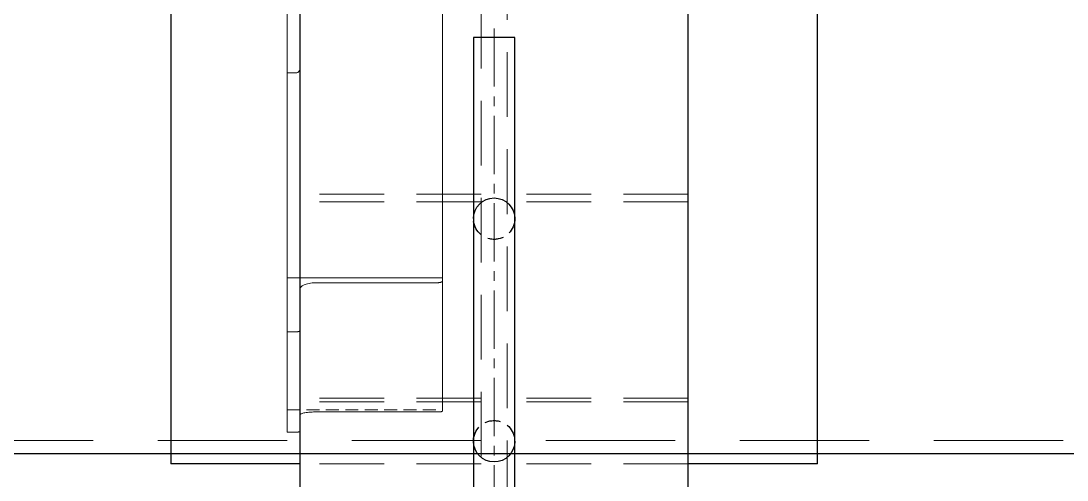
# Model space of a CAD drawing. Header units: millimetres. Extents: x -46397 to 283259, y -8690 to 23983.
# Drawn here: x 119678.7 to 120083.1, y 2968.3 to 3145.7 of the extents above; entities that cross this region are included whole.
import ezdxf

# ---------------------------------------------------------------- set-up
doc = ezdxf.new("R2010")
doc.units = ezdxf.units.MM
for name, pattern in [('ACISOTGL', [3, 2, -1]), ('CENTER', [2, 1.25, -0.25, 0.25, -0.25]), ('CENTER2', [1.125, 0.75, -0.125, 0.125, -0.125]), ('HIDDEN', [0.375, 0.25, -0.125]), ('HIDDENX2', [0.75, 0.5, -0.25])]:
    doc.linetypes.add(name, pattern=pattern)
for name, color, linetype, lineweight in [('2-Dashed', 50, 'ACISOTGL', 25), ('3-Centerline', 4, 'CENTER', 5), ('CHUAN NET KHUAT', 4, 'HIDDEN', 0), ('DUONGCHINH', 7, 'Continuous', 25), ('Standard', 7, 'Continuous', 0)]:
    doc.layers.add(name, color=color, linetype=linetype, lineweight=lineweight)
doc.layers.add('flashshoot', color=7, linetype='Continuous')

# ---------------------------------------------------------------- blocks, each defined once
blk = doc.blocks.new('A$C2ab68bef')
at = {"color": 6, "linetype": 'Continuous', "lineweight": 0, "ltscale": 10, "extrusion": (2.28848e-17, 1, 0)}
for p, q in [((-2500, -783), (-2500, -922.13)), ((-2440, -783), (-2440, -922.13)), ((-2500, -943.02), (-2500, -922.13)), ((-2440, -922.13), (-2500, -922.13)), ((-2488.5, -924.03), (-2441.7, -924.03)), ((-2440, -922.13), (-2440, -923.39)), ((-2440, -923.39), (-2440, -973.67)), ((-2495, -926.47), (-2495, -942.49)), ((-2500, -943.02), (-2496.7, -943.02)), ((-2500, -943.02), (-2500, -981.75)), ((-2495, -942.49), (-2495, -981.56)), ((-2441.7, -973.96), (-2488.5, -973.96)), ((-2496.7, -981.75), (-2500, -981.75))]:
    blk.add_line(p, q, dxfattribs=at)
at = {"color": 4, "linetype": 'HIDDENX2', "lineweight": 0, "ltscale": 10, "extrusion": (2.28848e-17, 1, 0)}
for p, q in [((-2495, -794.5), (-2495, -926.47)), ((-2500, -843), (-2496.7, -843)), ((-2500, -843), (-2496.7, -843)), ((-2500, -973.1), (-2440, -973.1))]:
    blk.add_line(p, q, dxfattribs=at)
at = {"color": 4, "linetype": 'HIDDENX2', "lineweight": 0, "ltscale": 10}
blk.add_arc((-2496.7, -841.3), 1.7, 270, 0, dxfattribs=at)
blk.add_arc((-2496.7, -841.3), 1.7, 270, 0, dxfattribs=at)
at = {"color": 6, "linetype": 'Continuous', "lineweight": 0, "ltscale": 10}
for points, knots in [([(-2495, -926.47), (-2495, -926.32), (-2494.96, -926.16), (-2494.79, -925.84), (-2494.67, -925.69), (-2494.33, -925.38), (-2494.11, -925.24), (-2493.62, -924.97), (-2493.34, -924.84), (-2492.75, -924.63), (-2492.44, -924.53), (-2491.74, -924.35), (-2491.36, -924.28), (-2490.57, -924.16), (-2490.16, -924.11), (-2489.33, -924.05), (-2488.91, -924.03), (-2488.5, -924.03)], [-10.128034, -10.128034, -10.128034, -10.128034, -8.8165, -8.8165, -7.504966, -7.504966, -6.193432, -6.193432, -4.881898, -4.881898, -3.661423, -3.661423, -2.440949, -2.440949, -1.220474, -1.220474, 0, 0, 0, 0]), ([(-2441.7, -924.03), (-2441.59, -924.03), (-2441.48, -924.03), (-2441.27, -924.01), (-2441.16, -924), (-2440.95, -923.97), (-2440.85, -923.95), (-2440.67, -923.9), (-2440.59, -923.88), (-2440.43, -923.82), (-2440.36, -923.79), (-2440.23, -923.72), (-2440.18, -923.68), (-2440.09, -923.6), (-2440.05, -923.56), (-2440.01, -923.47), (-2440, -923.43), (-2440, -923.39)], [5.303878, 5.303878, 5.303878, 5.303878, 5.622977, 5.622977, 5.942076, 5.942076, 6.261176, 6.261176, 6.580275, 6.580275, 6.924055, 6.924055, 7.267835, 7.267835, 7.611616, 7.611616, 7.955396, 7.955396, 7.955396, 7.955396]), ([(-2496.7, -943.02), (-2496.59, -943.02), (-2496.48, -943.02), (-2496.26, -943.01), (-2496.15, -943), (-2495.94, -942.97), (-2495.84, -942.95), (-2495.66, -942.91), (-2495.57, -942.89), (-2495.42, -942.84), (-2495.35, -942.82), (-2495.22, -942.76), (-2495.17, -942.73), (-2495.08, -942.66), (-2495.05, -942.63), (-2495.01, -942.56), (-2495, -942.52), (-2495, -942.49)], [5.247467, 5.247467, 5.247467, 5.247467, 5.570908, 5.570908, 5.894348, 5.894348, 6.217788, 6.217788, 6.541228, 6.541228, 6.873646, 6.873646, 7.206064, 7.206064, 7.538482, 7.538482, 7.8709, 7.8709, 7.8709, 7.8709]), ([(-2488.5, -973.96), (-2488.91, -973.96), (-2489.33, -973.97), (-2490.17, -974), (-2490.59, -974.02), (-2491.39, -974.08), (-2491.78, -974.11), (-2492.48, -974.19), (-2492.81, -974.24), (-2493.39, -974.34), (-2493.66, -974.39), (-2494.13, -974.51), (-2494.34, -974.57), (-2494.67, -974.71), (-2494.8, -974.78), (-2494.96, -974.91), (-2495, -974.98), (-2495, -975.05)], [0, 0, 0, 0, 1.227887, 1.227887, 2.455774, 2.455774, 3.68366, 3.68366, 4.911547, 4.911547, 6.149012, 6.149012, 7.386476, 7.386476, 8.623941, 8.623941, 9.861406, 9.861406, 9.861406, 9.861406]), ([(-2440, -973.67), (-2440, -973.69), (-2440.01, -973.71), (-2440.05, -973.75), (-2440.09, -973.77), (-2440.17, -973.8), (-2440.23, -973.82), (-2440.35, -973.85), (-2440.43, -973.87), (-2440.58, -973.89), (-2440.66, -973.91), (-2440.85, -973.93), (-2440.95, -973.94), (-2441.16, -973.95), (-2441.26, -973.96), (-2441.48, -973.96), (-2441.59, -973.96), (-2441.7, -973.96)], [2.580529, 2.580529, 2.580529, 2.580529, 2.90564, 2.90564, 3.230751, 3.230751, 3.555862, 3.555862, 3.880973, 3.880973, 4.20091, 4.20091, 4.520848, 4.520848, 4.840785, 4.840785, 5.160722, 5.160722, 5.160722, 5.160722]), ([(-2495, -981.56), (-2495, -981.57), (-2495.01, -981.58), (-2495.05, -981.61), (-2495.09, -981.62), (-2495.17, -981.65), (-2495.23, -981.66), (-2495.35, -981.68), (-2495.42, -981.69), (-2495.57, -981.71), (-2495.66, -981.71), (-2495.85, -981.73), (-2495.95, -981.73), (-2496.15, -981.74), (-2496.26, -981.75), (-2496.48, -981.75), (-2496.59, -981.75), (-2496.7, -981.75)], [2.569995, 2.569995, 2.569995, 2.569995, 2.892367, 2.892367, 3.214739, 3.214739, 3.537111, 3.537111, 3.859483, 3.859483, 4.179555, 4.179555, 4.499627, 4.499627, 4.819699, 4.819699, 5.139771, 5.139771, 5.139771, 5.139771])]:
    blk.add_open_spline(points, degree=3, knots=knots, dxfattribs=at)
blk = doc.blocks.new('A$Cb6d5b212')
at = {"layer": 'CHUAN NET KHUAT', "color": 3, "linetype": 'HIDDENX2', "lineweight": 0, "ltscale": 100, "extrusion": (2.28848e-17, 1, 0)}
blk.add_line((-3000, -985), (-1500, -985), dxfattribs=at)
at = {"layer": 'DUONGCHINH', "color": 2, "ltscale": 10, "extrusion": (2.28848e-17, 1, 0)}
blk.add_line((-3000, -990), (-1500, -990), dxfattribs=at)
blk = doc.blocks.new('*U1680')
at = {"layer": '3-Centerline', "color": 0, "linetype": 'CENTER2', "ltscale": 30, "transparency": 16777216}
blk.add_line((-116.5, 0), (116.5, 0), dxfattribs=at)
blk = doc.blocks.new('*U1678')
blk.add_lwpolyline([(-113, 8), (113, 8), (113, -8), (-113, -8)], close=True)
for centre, start, end in [((-43, 0), 90, 270), ((43, 0), 270, 90)]:
    blk.add_arc(centre, 8, start, end)
at = {"layer": '2-Dashed', "ltscale": 3}
for centre, start, end in [((-43, 0), 270, 90), ((43, 0), 90, 270)]:
    blk.add_arc(centre, 8, start, end, dxfattribs=at)
at = {"layer": '3-Centerline', "linetype": 'CENTER2', "ltscale": 30}
blk.add_blockref('*U1680', (0, 0), dxfattribs=at)
blk = doc.blocks.new('SAD1-1')
at = {"layer": 'CHUAN NET KHUAT', "ltscale": 100, "extrusion": (2.28848e-17, 1, 0)}
for p, q in [((120, 473.77), (120, -245)), ((130, -245), (130, 473.77)), ((120, 100.18), (50, 100.18)), ((120, 97.21), (50, 97.21)), ((200, 100.18), (130, 100.18)), ((200, 97.21), (130, 97.21)), ((120, 21.34), (50, 21.34)), ((200, 21.34), (130, 21.34)), ((120, 19.98), (50, 19.98)), ((200, 19.98), (130, 19.98)), ((250, 0), (0, 0)), ((120, -4), (50, -4)), ((200, -4), (130, -4))]:
    blk.add_line(p, q, dxfattribs=at)
at = {"layer": 'DUONGCHINH', "extrusion": (2.28848e-17, 1, 0)}
for p, q in [((0, 609.61), (0, -4)), ((250, -4), (250, 609.61)), ((50, -245), (50, 491.13)), ((200, -245), (200, 491.13)), ((50, -4), (0, -4)), ((250, -4), (200, -4))]:
    blk.add_line(p, q, dxfattribs=at)
at = {"xscale": -1, "rotation": 90}
blk.add_blockref('*U1678', (125, 47.7), dxfattribs=at)

msp = doc.modelspace()

# ---------------------------------------------------------------- block references
msp.add_blockref('SAD1-1', (119736.62, 2978.61, -1.5))
at = {"layer": 'flashshoot'}
msp.add_blockref('A$C2ab68bef', (122281.62, 3968.61, -1.5), dxfattribs=at)
at = {"layer": 'Standard'}
msp.add_blockref('A$Cb6d5b212', (122281.62, 3968.61, -1.5), dxfattribs=at)

doc.saveas('drawing.dxf')
